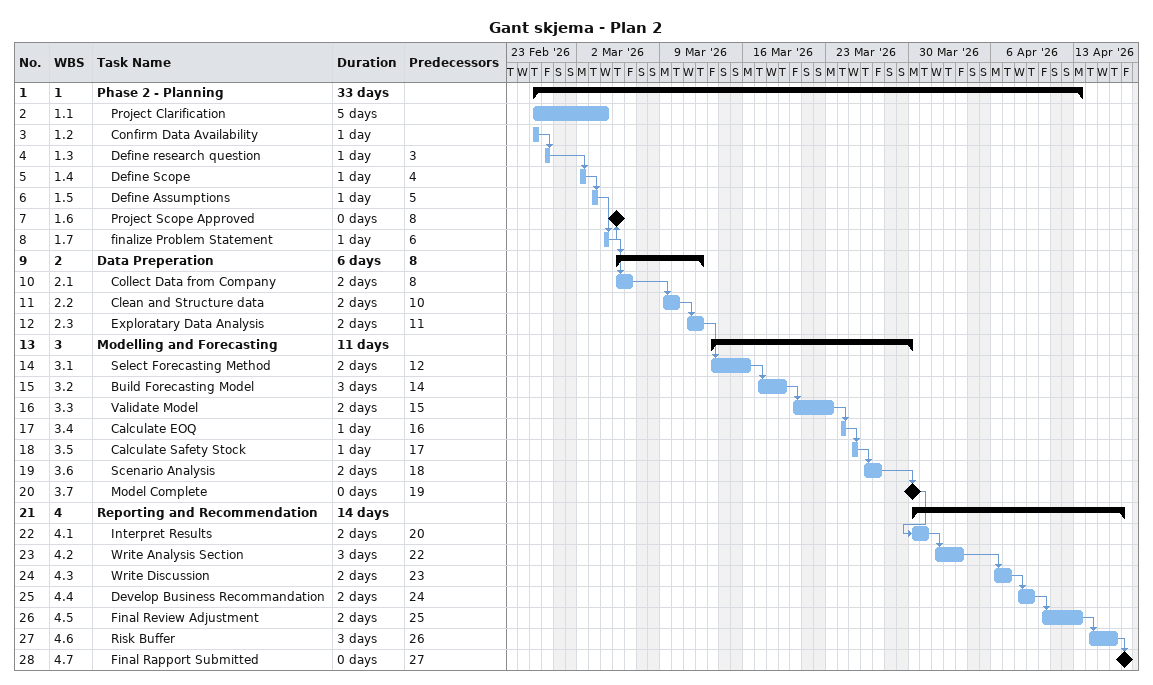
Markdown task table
Gant skjema - Plan 2

| ID | WBS | Task | Duration | Start | Finish | Predecessors |
|---|---|---|---|---|---|---|
| 1 | 1 | **Phase 2 - Planning** | 33d | 2026-02-26 | 2026-04-13 |  |
| 2 | 1.1 | Project Clarification | 5d | 2026-02-26 | 2026-03-04 |  |
| 3 | 1.2 | Confirm Data Availability | 1d | 2026-02-26 | 2026-02-26 |  |
| 4 | 1.3 | Define research question | 1d | 2026-02-27 | 2026-02-27 | 3 |
| 5 | 1.4 | Define Scope | 1d | 2026-03-02 | 2026-03-02 | 4 |
| 6 | 1.5 | Define Assumptions | 1d | 2026-03-03 | 2026-03-03 | 5 |
| 7 | 1.6 | Project Scope Approved | 0d | 2026-03-05 | 2026-03-05 | 8 |
| 8 | 1.7 | finalize Problem Statement | 1d | 2026-03-04 | 2026-03-04 | 6 |
| 9 | 2 | **Data Preperation** | 6d | 2026-03-05 | 2026-03-12 | 8 |
| 10 | 2.1 | Collect Data from Company | 2d | 2026-03-05 | 2026-03-06 | 8 |
| 11 | 2.2 | Clean and Structure data | 2d | 2026-03-09 | 2026-03-10 | 10 |
| 12 | 2.3 | Exploratary Data Analysis | 2d | 2026-03-11 | 2026-03-12 | 11 |
| 13 | 3 | **Modelling and Forecasting** | 11d | 2026-03-13 | 2026-03-30 |  |
| 14 | 3.1 | Select Forecasting Method | 2d | 2026-03-13 | 2026-03-16 | 12 |
| 15 | 3.2 | Build Forecasting Model | 3d | 2026-03-17 | 2026-03-19 | 14 |
| 16 | 3.3 | Validate Model | 2d | 2026-03-20 | 2026-03-23 | 15 |
| 17 | 3.4 | Calculate EOQ | 1d | 2026-03-24 | 2026-03-24 | 16 |
| 18 | 3.5 | Calculate Safety Stock | 1d | 2026-03-25 | 2026-03-25 | 17 |
| 19 | 3.6 | Scenario Analysis | 2d | 2026-03-26 | 2026-03-27 | 18 |
| 20 | 3.7 | Model Complete | 0d | 2026-03-30 | 2026-03-30 | 19 |
| 21 | 4 | **Reporting and Recommendation** | 14d | 2026-03-30 | 2026-04-17 |  |
| 22 | 4.1 | Interpret Results | 2d | 2026-03-30 | 2026-03-31 | 20 |
| 23 | 4.2 | Write Analysis Section | 3d | 2026-04-01 | 2026-04-03 | 22 |
| 24 | 4.3 | Write Discussion | 2d | 2026-04-06 | 2026-04-07 | 23 |
| 25 | 4.4 | Develop Business Recommandation | 2d | 2026-04-08 | 2026-04-09 | 24 |
| 26 | 4.5 | Final Review Adjustment | 2d | 2026-04-10 | 2026-04-13 | 25 |
| 27 | 4.6 | Risk Buffer | 3d | 2026-04-14 | 2026-04-16 | 26 |
| 28 | 4.7 | Final Rapport Submitted | 0d | 2026-04-17 | 2026-04-17 | 27 |
